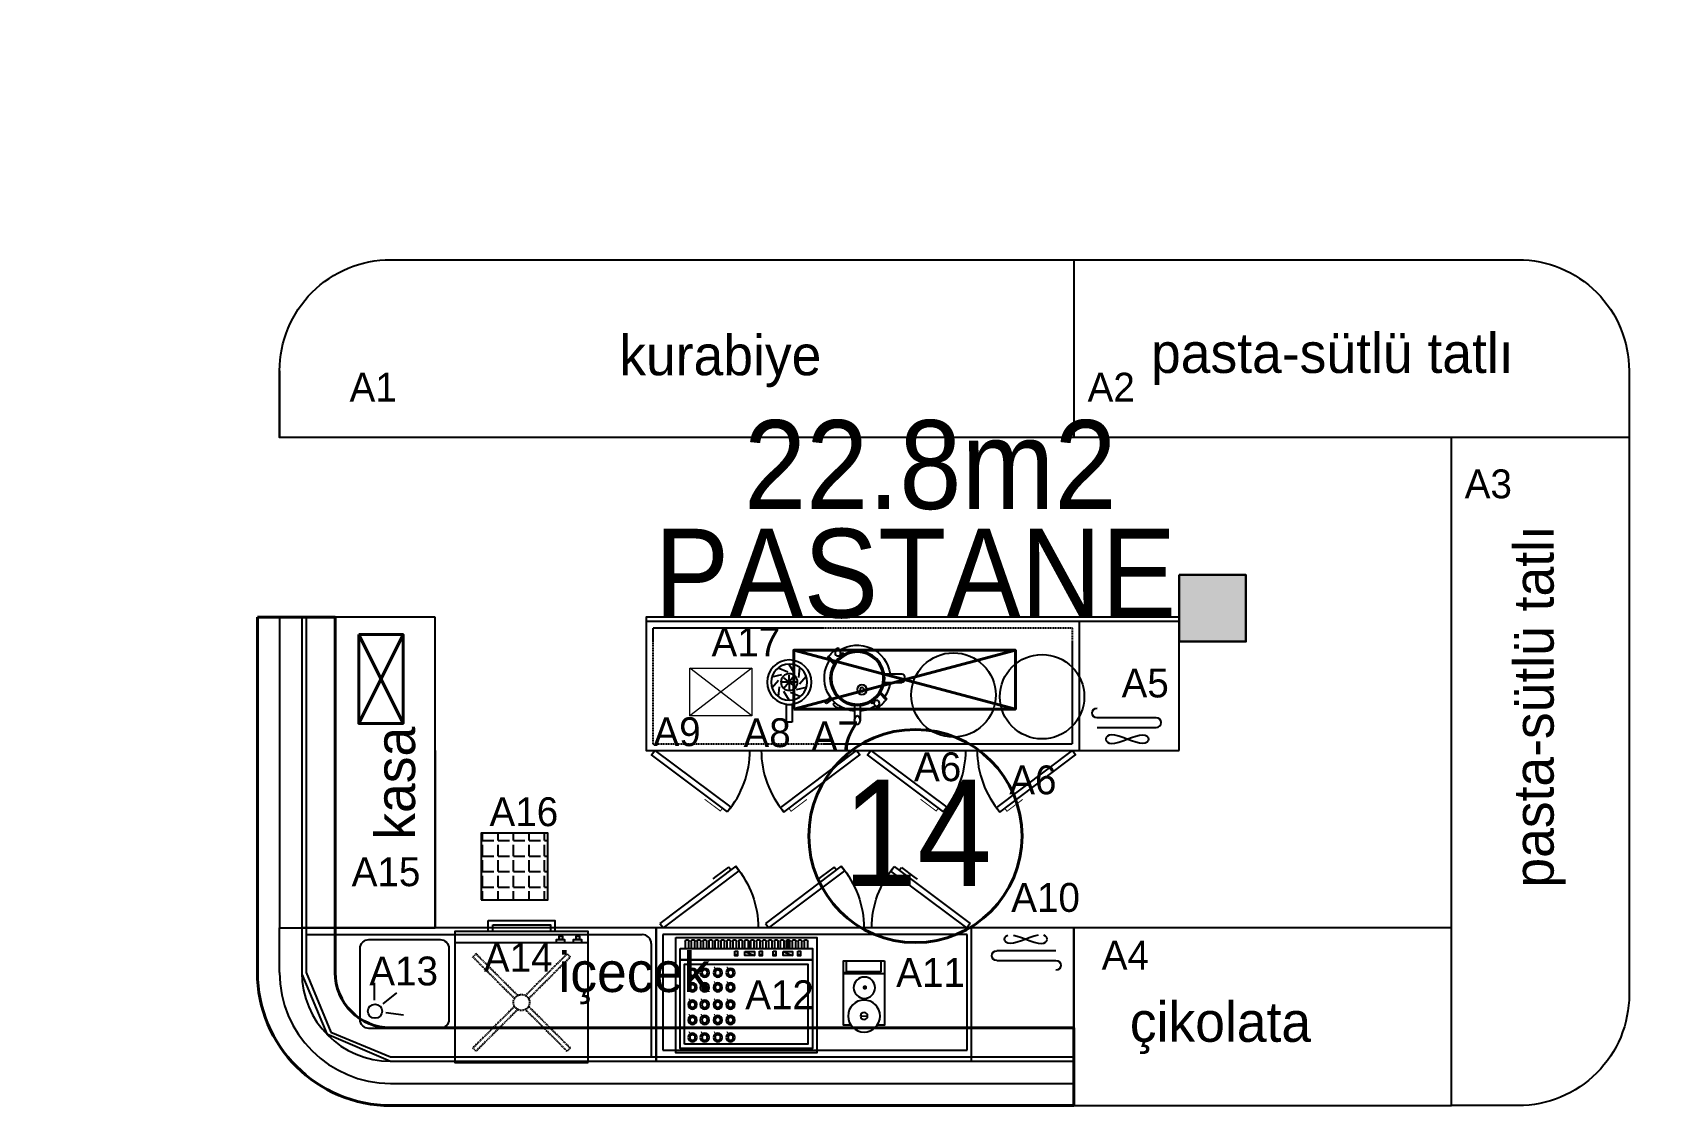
# Model space of a CAD drawing. Header units: millimetres. Extents: x -2729 to 15248, y -12439 to 5292.
# Drawn here: x 4677 to 5407, y -7334 to -6851 of the extents above; entities that cross this region are included whole.
import ezdxf

# ---------------------------------------------------------------- set-up
doc = ezdxf.new("R2010")
doc.units = ezdxf.units.MM
doc.linetypes.add('DASHED', pattern=[0.75, 0.5, -0.25])
doc.layers.add('002 Çizgi', color=7, linetype='Continuous')
doc.layers.add('S2000-002 Çizgi', color=7, linetype='Continuous')
for name, color, linetype, lineweight in [('antet_Ном_пера__60', 7, 'Continuous', 35), ('DUVAR', 7, 'Continuous', 30), ('DUVAR 2_Ном_пера__60', 7, 'Continuous', 35)]:
    doc.layers.add(name, color=color, linetype=linetype, lineweight=lineweight)
doc.styles.add('TAKSİM', font='GOTHIC.TTF', dxfattribs={"height": 20})
doc.styles.add('Мой Ариал', font='arial.ttf', dxfattribs={"width": 0.9})

# ---------------------------------------------------------------- blocks, each defined once
blk = doc.blocks.new('A$C07EA4A6A')
at = {"layer": 'S2000-002 Çizgi'}
for p, q in [((0, 27.82), (0, 87.82)), ((0, 87.82), (188, 87.82)), ((141.89, 27.82), (141.89, 87.82)), ((188, 87.82), (188, 27.82)), ((0, 85.82), (0, 27.82)), ((0, 85.82), (188, 85.82)), ((3, 82.82), (140, 82.82)), ((3, 30.82), (3, 82.82)), ((140, 82.82), (140, 30.82)), ((153.33, 42.5), (180, 42.5)), ((180, 38.15), (153.33, 38.15)), ((140, 30.82), (3, 30.82)), ((156.99, 33.58), (156.83, 32.84)), ((156.83, 32.84), (156.99, 32.11)), ((157.48, 34.22), (156.99, 33.58)), ((156.99, 32.11), (157.48, 31.47)), ((158.3, 34.67), (157.48, 34.22)), ((157.48, 31.47), (158.3, 31.01)), ((159.44, 34.85), (158.3, 34.67)), ((160.9, 34.67), (159.44, 34.85)), ((162.6, 34.22), (160.9, 34.67)), ((160.9, 31.01), (162.6, 31.47)), ((164.46, 33.58), (162.6, 34.22)), ((162.6, 31.47), (164.46, 32.11)), ((166.41, 32.84), (164.46, 33.58)), ((164.46, 32.11), (166.41, 32.84)), ((166.41, 32.84), (168.36, 33.58)), ((168.36, 32.11), (166.41, 32.84)), ((168.36, 33.58), (170.22, 34.22)), ((170.22, 31.47), (168.36, 32.11)), ((170.22, 34.22), (171.93, 34.67)), ((171.93, 31.01), (170.22, 31.47)), ((171.93, 34.67), (173.38, 34.85)), ((173.38, 34.85), (174.53, 34.67)), ((174.53, 34.67), (175.34, 34.22)), ((175.34, 31.47), (174.53, 31.01)), ((175.34, 34.22), (175.83, 33.58)), ((175.83, 32.11), (175.34, 31.47)), ((175.83, 33.58), (176, 32.84)), ((176, 32.84), (175.83, 32.11)), ((188, 27.82), (0, 27.82)), ((1.71, 25.77), (3.26, 27.82)), ((35.82, 0), (1.71, 25.77)), ((3.26, 27.82), (37.37, 2.05)), ((49.27, 25.77), (50.81, 27.82)), ((83.38, 0), (49.27, 25.77)), ((50.81, 27.82), (84.92, 2.05)), ((139.86, 27.82), (105.63, 2.2)), ((107.17, 0.15), (141.4, 25.76)), ((141.4, 25.76), (139.86, 27.82)), ((26.95, 4.63), (25.5, 5.72)), ((32.58, 0.38), (26.95, 4.63)), ((33.58, 1.7), (32.58, 0.38)), ((37.37, 2.05), (35.82, 0)), ((74.5, 4.63), (73.06, 5.72)), ((80.14, 0.38), (74.5, 4.63)), ((81.13, 1.7), (80.14, 0.38)), ((84.92, 2.05), (83.38, 0)), ((105.63, 2.2), (107.17, 0.15)), ((109.42, 1.84), (110.41, 0.51)), ((110.41, 0.51), (116.07, 4.74)), ((116.07, 4.74), (117.51, 5.83))]:
    blk.add_line(p, q, dxfattribs=at)
for centre, radius, start, end in [((180, 44.67), 2.17, 270, 90), ((153.33, 40.32), 2.17, 90, 270), ((3.26, 27.82), 42.75, 319.49079, 0), ((50.81, 27.82), 42.75, 319.49079, 0), ((139.86, 27.82), 42.75, 180, 220.24497)]:
    blk.add_arc(centre, radius, start, end, dxfattribs=at)
blk = doc.blocks.new('A$C664B4501')
at = {"layer": 'S2000-002 Çizgi'}
for p, q in [((31.04, 6.26), (35.37, 8.18)), ((48.29, 6.26), (52.62, 8.18))]:
    blk.add_line(p, q, dxfattribs=at)
for points in [[(0, 0), (63.5, 0), (63.5, 52), (0, 52)], [(2, 10), (61.5, 10), (61.5, 50), (2, 50)], [(4, 48), (4, 12), (59.5, 12), (59.5, 48)], [(2, 5), (61.5, 5), (61.5, 10), (2, 10)], [(26.58, 6.14), (27.76, 6.14), (27.76, 8.24), (26.58, 8.24)], [(31.04, 6.26), (35.37, 6.26), (35.37, 8.18), (31.04, 8.18)], [(37.66, 6.14), (38.83, 6.14), (38.83, 8.24), (37.66, 8.24)], [(43.83, 6.14), (45.01, 6.14), (45.01, 8.24), (43.83, 8.24)], [(48.29, 6.26), (52.62, 6.26), (52.62, 8.18), (48.29, 8.18)], [(54.91, 6.14), (56.08, 6.14), (56.08, 8.24), (54.91, 8.24)]]:
    blk.add_lwpolyline(points, close=True, dxfattribs=at)
for points, const_width in [([(6.48, 43.33), (5.89, 42.38)], 0.5), ([(11.92, 43.33), (11.34, 42.38)], 0.5), ([(17.86, 43.33), (17.28, 42.38)], 0.5), ([(23.59, 43.33), (23.01, 42.38)], 0.5), ([(6.48, 35.43), (5.89, 34.49)], 0.5), ([(11.92, 35.43), (11.34, 34.49)], 0.5), ([(17.86, 35.43), (17.28, 34.49)], 0.5), ([(23.59, 35.43), (23.01, 34.49)], 0.5), ([(6.48, 28.51), (5.89, 27.56)], 0.5), ([(11.92, 28.51), (11.34, 27.56)], 0.5), ([(17.86, 28.51), (17.28, 27.56)], 0.5), ([(23.59, 28.51), (23.01, 27.56)], 0.5), ([(6.48, 20.73), (5.89, 19.78)], 0.5), ([(11.92, 20.73), (11.34, 19.78)], 0.5), ([(17.86, 20.73), (17.28, 19.78)], 0.5), ([(23.59, 20.73), (23.01, 19.78)], 0.5), ([(6.48, 14.14), (5.89, 13.19)], 0.5), ([(11.92, 14.14), (11.34, 13.19)], 0.5), ([(17.86, 14.14), (17.28, 13.19)], 0.5), ([(23.59, 14.14), (23.01, 13.19)], 0.5), ([(26.58, 7.5), (27.76, 7.5)], 0.5), ([(37.66, 7.5), (38.83, 7.5)], 0.5), ([(43.83, 7.5), (45.01, 7.5)], 0.5), ([(54.91, 7.5), (56.08, 7.5)], 0.5), ([(33.23, 5), (33.23, 1.5)], 1), ([(50.48, 5), (50.48, 1.5)], 1)]:
    blk.add_lwpolyline(points, dxfattribs=dict(at, const_width=const_width))
for points in [[(4.26, 1.85), (4.26, 5)], [(5.93, 5), (5.93, 1.85)], [(6.93, 1.85), (6.93, 5)], [(8.61, 5), (8.61, 1.85)], [(9.61, 1.85), (9.61, 5)], [(11.28, 5), (11.28, 1.85)], [(12.28, 1.85), (12.28, 5)], [(13.96, 5), (13.96, 1.85)], [(14.96, 1.85), (14.96, 5)], [(16.63, 5), (16.63, 1.85)], [(17.63, 1.85), (17.63, 5)], [(19.31, 5), (19.31, 1.85)], [(20.31, 1.85), (20.31, 5)], [(21.98, 5), (21.98, 1.85)], [(22.98, 1.85), (22.98, 5)], [(24.66, 5), (24.66, 1.85)], [(25.66, 1.85), (25.66, 5)], [(27.33, 5), (27.33, 1.85)], [(28.33, 1.85), (28.33, 5)], [(30.01, 5), (30.01, 1.85)], [(31.01, 1.85), (31.01, 5)], [(32.68, 5), (32.68, 1.85)], [(33.68, 1.85), (33.68, 5)], [(35.36, 5), (35.36, 1.85)], [(36.36, 1.85), (36.36, 5)], [(38.03, 5), (38.03, 1.85)], [(39.03, 1.85), (39.03, 5)], [(40.71, 5), (40.71, 1.85)], [(41.71, 1.85), (41.71, 5)], [(43.38, 5), (43.38, 1.85)], [(44.38, 1.85), (44.38, 5)], [(46.06, 5), (46.06, 1.85)], [(47.06, 1.85), (47.06, 5)], [(48.73, 5), (48.73, 1.85)], [(49.73, 1.85), (49.73, 5)], [(51.4, 5), (51.4, 1.85)], [(52.4, 1.85), (52.4, 5)], [(54.08, 5), (54.08, 1.85)], [(55.08, 1.85), (55.08, 5)], [(56.75, 5), (56.75, 1.85)], [(57.75, 1.85), (57.75, 5)], [(59.43, 5), (59.43, 1.85)]]:
    blk.add_lwpolyline(points, dxfattribs=at)
for centre, radius in [((7.54, 45.07), 1.98), ((7.54, 45.07), 1.24), ((12.99, 45.07), 1.98), ((12.99, 45.07), 1.24), ((18.93, 45.07), 1.98), ((18.93, 45.07), 1.24), ((24.66, 45.07), 1.98), ((24.66, 45.07), 1.24), ((7.54, 37.17), 1.98), ((7.54, 37.17), 1.24), ((12.99, 37.17), 1.98), ((12.99, 37.17), 1.24), ((18.93, 37.17), 1.98), ((18.93, 37.17), 1.24), ((24.66, 37.17), 1.98), ((24.66, 37.17), 1.24), ((7.54, 30.25), 1.98), ((7.54, 30.25), 1.24), ((12.99, 30.25), 1.98), ((12.99, 30.25), 1.24), ((18.93, 30.25), 1.98), ((18.93, 30.25), 1.24), ((24.66, 30.25), 1.98), ((24.66, 30.25), 1.24), ((7.54, 22.47), 1.98), ((7.54, 22.47), 1.24), ((12.99, 22.47), 1.98), ((12.99, 22.47), 1.24), ((18.93, 22.47), 1.98), ((18.93, 22.47), 1.24), ((24.66, 22.47), 1.98), ((24.66, 22.47), 1.24), ((7.54, 15.88), 1.98), ((7.54, 15.88), 1.24), ((12.99, 15.88), 1.98), ((12.99, 15.88), 1.24), ((18.93, 15.88), 1.98), ((18.93, 15.88), 1.24), ((24.66, 15.88), 1.98), ((24.66, 15.88), 1.24)]:
    blk.add_circle(centre, radius, dxfattribs=at)
for centre in [(5.1, 1.85), (7.77, 1.85), (10.45, 1.85), (13.12, 1.85), (15.8, 1.85), (18.47, 1.85), (21.14, 1.85), (23.82, 1.85), (26.49, 1.85), (29.17, 1.85), (31.84, 1.85), (34.52, 1.85), (37.19, 1.85), (39.87, 1.85), (42.54, 1.85), (45.22, 1.85), (47.89, 1.85), (50.57, 1.85), (53.24, 1.85), (55.92, 1.85), (58.59, 1.85)]:
    blk.add_arc(centre, 0.837, 180, 0, dxfattribs=at)
blk = doc.blocks.new('A$C1C4536AD')
at = {"layer": 'S2000-002 Çizgi'}
for points in [[(0, 29), (0, 0), (18.5, 0)], [(3.39, 29), (0, 29), (0, 26.84)], [(7.82, 24.81), (10.92, 24.88)], [(18.5, 26.95), (18.5, 29), (15.2, 29)], [(18.5, 0), (18.5, 29)], [(0, 5.79), (18.5, 5.79)], [(1.26, 0), (1.26, 4.77), (16.97, 4.77), (16.97, 0)]]:
    blk.add_lwpolyline(points, dxfattribs=at)
at = {"layer": 'S2000-002 Çizgi', "const_width": 1}
blk.add_lwpolyline([(9.18, 12.02, 1), (10.18, 12.02, 1)], format="xyb", close=True, dxfattribs=at)
at = {"layer": 'S2000-002 Çizgi'}
blk.add_lwpolyline([(0.33, 5.24), (1.35, 5.24), (1.35, 5.79), (0.33, 5.79)], close=True, dxfattribs=at)
for centre, radius in [((9.3, 24.88), 7.2), ((9.3, 24.88), 1.6), ((9.43, 12.15), 4.82)]:
    blk.add_circle(centre, radius, dxfattribs=at)
blk = doc.blocks.new('A$C5CAA1821')
at = {"layer": '002 Çizgi', "color": 0, "lineweight": 20}
for p, q in [((21.41, 27.91), (0, 0)), ((0, 27.91), (21.41, 0))]:
    blk.add_line(p, q, dxfattribs=at)
blk.add_lwpolyline([(21.41, 27.91), (0, 27.91), (0, 0), (21.41, 0)], close=True, dxfattribs=at)
blk = doc.blocks.new('A$C2B7B2AEF')
at = {"layer": 'S2000-002 Çizgi'}
for p, q in [((1.55, 29.58), (1.18, 29.93)), ((2.47, 30.71), (1.55, 29.58)), ((7.9, 31.47), (5.08, 34.17)), ((8.46, 31.82), (5.61, 34.55)), ((23.37, 33.48), (25.12, 35.78)), ((24.38, 32.7), (26.14, 35)), ((26.08, 35.45), (25.57, 35.84)), ((25.71, 31.44), (26.74, 32.22)), ((27.63, 28.89), (28.66, 29.66)), ((4.41, 29.07), (3.39, 27.82)), ((4.03, 27.2), (3.39, 27.82)), ((27.09, 22.56), (33.71, 22.56)), ((25.27, 13.5), (26.29, 14.75)), ((25.64, 15.37), (26.29, 14.75)), ((27.09, 20), (33.71, 20)), ((12.92, 9.11), (12.92, 1.28)), ((16.76, 9.11), (16.76, 1.28)), ((21.22, 10.74), (24.06, 8.02)), ((21.77, 11.1), (24.59, 8.4)), ((27.21, 11.86), (28.13, 12.99)), ((28.13, 12.99), (28.49, 12.64)), ((14.2, 0), (15.48, 0))]:
    blk.add_line(p, q, dxfattribs=at)
for centre, radius in [((3.55, 30.01), 1.28), ((14.84, 21.28), 12.32), ((14.84, 21.28), 11.68), ((19.97, 19.22), 2.18), ((19.97, 19.22), 0.896), ((26.13, 12.56), 1.28)]:
    blk.add_circle(centre, radius, dxfattribs=at)
for centre, radius, start, end in [((14.84, 21.28), 14.88, 146.72763, 262.58633), ((14.84, 21.28), 16.16, 124.81827, 147.66064), ((14.84, 21.28), 14.88, 4.93477, 123.82077), ((25.38, 35.58), 0.32, 52.56997, 142.56997), ((25.89, 35.19), 0.32, 322.56997, 52.56997), ((14.84, 21.28), 16.16, 31.21037, 42.57469), ((34.23, 18.98), 3.62, 98.2247, 129.41842), ((33.19, 18.98), 3.62, 50.58158, 81.7753), ((14.84, 21.28), 14.88, 326.72763, 355.06523), ((32.34, 21.28), 0.64, 129.41842, 230.58158), ((34.23, 23.58), 3.62, 230.58158, 261.7753), ((33.19, 23.58), 3.62, 278.2247, 309.41842), ((35.08, 21.28), 0.64, 309.41842, 50.58158), ((14.84, 21.28), 14.88, 277.41367, 303.82077), ((14.84, 21.28), 16.16, 304.81827, 327.66064), ((14.2, 1.28), 1.28, 180, 270), ((15.48, 1.28), 1.28, 270, 0)]:
    blk.add_arc(centre, radius, start, end, dxfattribs=at)
blk = doc.blocks.new('A$C4AF1199D')
at = {"layer": 'S2000-002 Çizgi'}
for points in [[(5.4, 24.63), (5.79, 20.04)], [(10.19, 26.12), (7.81, 22.18)], [(14.95, 24.51), (10.7, 22.72)], [(2.34, 15.58), (6.83, 14.54)], [(2.4, 20.6), (5.42, 17.12)], [(6.25, 18), (13.75, 18)], [(12.59, 19.94), (7.13, 15.7)], [(7.66, 20.97), (12.41, 15.17)], [(10.18, 21.16), (10, 14.25)], [(17.85, 20.42), (13.36, 21.46)], [(14.79, 11.37), (14.4, 15.96)], [(17.79, 15.4), (14.77, 18.88)], [(5.24, 11.49), (9.49, 13.28)], [(10, 9.88), (12.38, 13.82)]]:
    blk.add_lwpolyline(points, dxfattribs=at)
blk.add_lwpolyline([(8.75, 0), (11.25, 0), (11.25, 8), (8.75, 8)], close=True, dxfattribs=at)
for radius in [10, 8.12, 3.75]:
    blk.add_circle((10, 18), radius, dxfattribs=at)
blk = doc.blocks.new('A$C521B02A0')
at = {"layer": 'S2000-002 Çizgi'}
blk.add_line((6.65, 10), (10.64, 10), dxfattribs=at)
for points in [[(0, 64), (0, 10), (60, 10), (60, 64)], [(0, 64), (0, 5), (60, 5), (60, 64)], [(3, 10), (6.65, 10), (6.65, 8.54), (3, 8.54)], [(3.97, 8.54), (5.43, 8.54), (5.43, 7.08), (3.97, 7.08)], [(10.64, 10), (14.29, 10), (14.29, 8.54), (10.64, 8.54)], [(11.61, 8.54), (13.07, 8.54), (13.07, 7.08), (11.61, 7.08)], [(45, 0), (15, 0), (15, 5), (45, 5)], [(43, 2), (17, 2), (17, 5), (43, 5)]]:
    blk.add_lwpolyline(points, close=True, dxfattribs=at)
at = {"layer": 'S2000-002 Çizgi', "linetype": 'DASHED'}
for points in [[(8.08, 57.42), (9.49, 58.84)], [(9.49, 58.84), (28.24, 40.09)], [(31.86, 40.19), (50.51, 58.84)], [(50.51, 58.84), (51.92, 57.42)], [(8.08, 57.42), (26.83, 38.67)], [(33.27, 38.77), (51.92, 57.42)], [(26.73, 35.06), (8.08, 16.41)], [(28.14, 33.64), (9.49, 15)], [(31.76, 33.74), (50.51, 15)], [(33.17, 35.16), (51.92, 16.41)], [(9.49, 15), (8.08, 16.41)], [(50.51, 15), (51.92, 16.41)]]:
    blk.add_lwpolyline(points, dxfattribs=at)
blk.add_circle((30, 36.92), 3.63, dxfattribs=at)
blk = doc.blocks.new('A$C719F51AD')
at = {"layer": 'S2000-002 Çizgi'}
blk.add_line((240, 85.82), (0, 85.82), dxfattribs=at)
for points in [[(240, 27.82), (240, 87.82), (0, 87.82), (0, 27.82)], [(223.56, 30.84), (222.1, 31.01), (220.4, 31.47), (218.54, 32.11), (216.59, 32.84), (214.64, 33.58), (212.78, 34.22), (211.07, 34.67), (209.62, 34.85), (208.47, 34.67), (207.66, 34.22), (207.17, 33.58), (207, 32.84), (207.17, 32.11), (207.66, 31.47), (208.47, 31.01), (209.62, 30.84), (211.07, 31.01), (212.78, 31.47), (214.64, 32.11), (216.59, 32.84), (218.54, 33.58), (220.4, 34.22), (222.1, 34.67), (223.56, 34.85), (224.7, 34.67), (225.52, 34.22), (226.01, 33.58), (226.17, 32.84), (226.01, 32.11), (225.52, 31.47), (224.7, 31.01)], [(36.69, 0.15), (2.46, 25.76), (4, 27.82), (38.23, 2.2)], [(62.06, 0), (96.17, 25.77), (94.62, 27.82), (60.51, 2.05)], [(133.87, 0.15), (99.64, 25.76), (101.17, 27.82), (135.4, 2.2)], [(159.23, 0), (193.34, 25.77), (191.8, 27.82), (157.69, 2.05)]]:
    blk.add_lwpolyline(points, close=True, dxfattribs=at)
at = {"layer": 'S2000-002 Çizgi', "linetype": 'DASHED'}
blk.add_lwpolyline([(192, 82.82), (3, 82.82), (3, 30.82), (192, 30.82)], close=True, dxfattribs=at)
at = {"layer": 'S2000-002 Çizgi'}
blk.add_lwpolyline([(195, 85.82), (195, 27.82)], dxfattribs=at)
for points in [[(229.67, 42.5), (203, 42.5, -1), (203, 46.84)], [(203, 38.15), (229.67, 38.15, 1), (229.67, 42.5)]]:
    blk.add_lwpolyline(points, format="xyb", dxfattribs=at)
at = {"layer": 'S2000-002 Çizgi', "const_width": 0.428}
for points in [[(34.44, 1.84), (33.45, 0.51), (27.79, 4.74), (26.35, 5.83)], [(64.3, 1.7), (65.3, 0.38), (70.93, 4.63), (72.38, 5.72)], [(131.61, 1.84), (130.62, 0.51), (124.97, 4.74), (123.52, 5.83)], [(161.48, 1.7), (162.47, 0.38), (168.11, 4.63), (169.55, 5.72)]]:
    blk.add_lwpolyline(points, dxfattribs=at)
at = {"layer": 'S2000-002 Çizgi'}
for centre, start, end in [((4, 27.82), 319.75503, 0), ((94.62, 27.82), 180, 220.50921), ((101.17, 27.82), 319.75503, 0), ((191.8, 27.82), 180, 220.50921)]:
    blk.add_arc(centre, 42.75, start, end, dxfattribs=at)

msp = doc.modelspace()

# ---------------------------------------------------------------- hatches: boundary and pattern name
h = msp.add_hatch(color=7)
h.paths.add_polyline_path([(5207.773, -7095.051), (5192.773, -7095.051), (5192.773, -7109.871), (5207.773, -7109.871)])
h.paths.add_polyline_path([(5207.773, -7109.871), (5192.773, -7109.871), (5192.773, -7125.051), (5207.773, -7125.051)])
h.paths.add_polyline_path([(5222.773, -7109.871), (5207.773, -7109.871), (5207.773, -7125.051), (5222.773, -7125.051)])
h.paths.add_polyline_path([(5222.773, -7095.051), (5207.773, -7095.051), (5207.773, -7109.871), (5222.773, -7109.871)])
h = msp.add_hatch()
h.set_pattern_fill('ANGLE', color=256)
h.set_pattern_definition([(0, (-3279.319, -9952.823), (0, 6.985), [5.08, -1.905]), (90, (-3279.319, -9952.823), (-6.985, 4e-16), [5.08, -1.905])])
h.paths.add_polyline_path([(4908.537, -7211.342), (4878.537, -7211.342), (4878.537, -7241.342), (4908.537, -7241.342)])

# ---------------------------------------------------------------- linework, layer by layer
for p, q in [((5145.294, -6953.096), (5145.294, -7033.096)), ((4787.804, -7003.096), (4787.804, -7033.096)), ((4857.804, -7114.057), (4787.804, -7114.057)), ((4797.804, -7114.057), (4797.804, -7274.068)), ((4799.804, -7114.057), (4799.804, -7274.068)), ((4857.81, -7174.068), (4857.81, -7254.068)), ((4787.804, -7274.068), (4787.804, -7254.068)), ((5145.294, -7324.068), (5145.294, -7254.068)), ((4799.804, -7274.068), (4810.934, -7300.938)), ((4810.934, -7300.938), (4837.804, -7312.068)), ((4837.804, -7312.068), (4957.294, -7312.068)), ((4837.804, -7324.068), (5145.294, -7324.068))]:
    msp.add_line(p, q)
at = {"color": 1, "lineweight": 40, "ltscale": 0.005}
for p, q in [((4777.804, -7114.057), (4777.804, -7274.068)), ((4777.804, -7114.057), (4812.804, -7114.057)), ((4812.804, -7114.057), (4812.804, -7274.068)), ((5145.294, -7299.068), (4837.804, -7299.068)), ((5145.294, -7299.068), (5145.294, -7334.068)), ((5145.294, -7334.068), (4837.804, -7334.068))]:
    msp.add_line(p, q, dxfattribs=at)
at = {"color": 3, "lineweight": 40, "ltscale": 0.005}
for p, q in [((4823.411, -7121.9), (4843.411, -7161.9)), ((4843.411, -7121.9), (4823.411, -7161.9))]:
    msp.add_line(p, q, dxfattribs=at)
at = {"color": 4, "lineweight": 40, "ltscale": 0.005}
for p, q in [((5119.059, -7155.476), (5019.263, -7128.943)), ((5019.263, -7155.476), (5119.059, -7128.943))]:
    msp.add_line(p, q, dxfattribs=at)
msp.add_lwpolyline([(4837.804, -6953.096), (5345.294, -6953.096, -0.4142136), (5395.294, -7003.096), (5395.294, -7033.096), (4787.804, -7033.096), (4787.804, -7003.096, -0.4142136)], format="xyb", close=True)
msp.add_lwpolyline([(5395.308, -7033.096), (5395.308, -7284.068, -0.4142136), (5345.308, -7334.068), (5315.308, -7334.068), (5315.308, -7033.096)], format="xyb")
for points in [[(4857.804, -7114.057), (4787.804, -7114.057), (4787.804, -7254.068), (4857.804, -7254.068)], [(4878.537, -7241.342), (4908.537, -7241.342), (4908.537, -7211.342), (4878.537, -7211.342)], [(4957.294, -7314.068), (4957.294, -7254.068), (4797.804, -7254.068), (4797.804, -7274.834), (4809.086, -7301.704), (4837.804, -7314.068)], [(5145.294, -7334.068), (5315.308, -7334.068), (5315.308, -7254.068), (5145.294, -7254.068)]]:
    msp.add_lwpolyline(points, close=True)
at = {"color": 3, "lineweight": 40, "ltscale": 0.005}
msp.add_lwpolyline([(4823.411, -7121.9), (4823.411, -7161.9), (4843.411, -7161.9), (4843.411, -7121.9)], close=True, dxfattribs=at)
at = {"color": 4, "lineweight": 40, "ltscale": 0.005}
msp.add_lwpolyline([(5019.263, -7155.476), (5019.263, -7128.943), (5119.059, -7128.943), (5119.059, -7155.476)], close=True, dxfattribs=at)
for centre in [(5091.159, -7149.129), (5131.053, -7149.918)]:
    msp.add_circle(centre, 19)
at = {"color": 1, "lineweight": 40, "ltscale": 0.005}
msp.add_circle((5074.035, -7212.66), 48, dxfattribs=at)
for radius in [60, 25]:
    msp.add_arc((4837.804, -7274.068), radius, 180, 270, dxfattribs=at)
for radius in [50, 40]:
    msp.add_arc((4837.804, -7274.068), radius, 180, 270)
at = {"layer": 'DUVAR'}
msp.add_lwpolyline([(5192.773, -7095.051), (5222.773, -7095.051), (5222.773, -7125.051), (5192.773, -7125.051)], close=True, dxfattribs=at)
at = {"layer": 'DUVAR 2_Ном_пера__60', "linetype": 'Continuous'}
msp.add_arc((4577.67, -8672.599), 2305.541, 41.933834, 89.123511, dxfattribs=at)
at = {"layer": 'S2000-002 Çizgi'}
for p, q in [((4799.804, -7257.068), (4951.081, -7257.068)), ((4955.081, -7261.068), (4955.081, -7312.068)), ((4830.561, -7286.605), (4830.561, -7278.715)), ((4834.47, -7288.268), (4840.567, -7283.26)), ((4835.7, -7292.077), (4843.512, -7293.19))]:
    msp.add_line(p, q, dxfattribs=at)
msp.add_lwpolyline([(4828.042, -7259.315), (4860.042, -7259.315, -0.4142136), (4864.042, -7263.315), (4864.042, -7295.315, -0.4142136), (4860.042, -7299.315), (4828.042, -7299.315, -0.4142136), (4824.042, -7295.315), (4824.042, -7263.315, -0.4142136)], format="xyb", close=True, dxfattribs=at)
msp.add_circle((4830.756, -7291.571), 3.188, dxfattribs=at)
msp.add_arc((4951.081, -7261.068), 4, 0, 90, dxfattribs=at)

# ---------------------------------------------------------------- block references
at = {"xscale": -1, "rotation": 180}
msp.add_blockref('A$C07EA4A6A', (4957.294, -7226.253), dxfattribs=at)
at = {"layer": '002 Çizgi', "color": 0, "lineweight": 20, "xscale": -1, "rotation": 270}
msp.add_blockref('A$C5CAA1821', (4972.508, -7158.482), dxfattribs=at)
at = {"layer": 'S2000-002 Çizgi'}
msp.add_blockref('A$C719F51AD', (4952.773, -7201.884), dxfattribs=at)
at = {"layer": 'S2000-002 Çizgi', "xscale": -1}
for name, p, rotation in [('A$C2B7B2AEF', (5069.161, -7126.732), 90), ('A$C664B4501', (4966.143, -7258.354), 180), ('A$C1C4536AD', (5041.608, -7268.85), 180)]:
    msp.add_blockref(name, p, dxfattribs=dict(at, rotation=rotation))
msp.add_blockref('A$C4AF1199D', (5027.236, -7161.349), dxfattribs=at)
at = {"layer": 'S2000-002 Çizgi', "rotation": 180}
msp.add_blockref('A$C521B02A0', (4926.726, -7250.725), dxfattribs=at)

# ---------------------------------------------------------------- texts
at = {"style": 'TAKSİM'}
for s, height, p in [('kurabiye ', 18, (4940.716, -7005.117)), ('pasta-sütlü tatlı', 18, (5180.081, -7004.071)), ('A1', 13, (4819.298, -7016.991)), ('A2', 13, (5151.533, -7016.991)), ('A3', 13, (5321.281, -7060.532)), ('A17', 13, (4982.233, -7131.778)), ('A5', 13, (5166.829, -7150.236)), ('A9', 13, (4956.082, -7172.162)), ('A8', 13, (4996.626, -7172.622)), ('A7', 13, (5027.332, -7174.049)), ('A6', 13, (5073.39, -7187.964)), ('A6', 13, (5116.274, -7193.866)), ('A16', 13, (4882.302, -7208.205)), ('A15', 13, (4820.252, -7235.243)), ('A10', 13, (5117.152, -7246.821)), ('A14', 13, (4879.777, -7273.817)), ('içecek', 18, (4913.331, -7282.912)), ('A4', 13, (5157.887, -7272.795)), ('A13', 13, (4828.189, -7279.946)), ('A11', 13, (5065.382, -7280.592)), ('A12', 13, (4997.433, -7290.651)), ('çikolata', 18, (5170.546, -7305.346))]:
    msp.add_text(s, height=height, dxfattribs=at).set_placement(p)
for s, p in [('pasta-sütlü tatlı', (5361.331, -7235.885)), ('kasa', (4848.798, -7214.298))]:
    msp.add_text(s, height=18, rotation=90, dxfattribs=at).set_placement(p)
at = {"lineweight": 40, "ltscale": 0.005, "char_height": 40, "attachment_point": 2, "style": 'Мой Ариал'}
for s, insert in [('22.8m2', (5080.731, -7025.342)), ('PASTANE', (5073.999, -7074.27))]:
    msp.add_mtext(s, dxfattribs=dict(at, insert=insert))
at = {"layer": 'antet_Ном_пера__60', "color": 1, "linetype": 'Continuous', "insert": (5074.848, -7187.217), "char_height": 48, "attachment_point": 2, "style": 'Мой Ариал'}
msp.add_mtext('14', dxfattribs=at)

doc.saveas('drawing.dxf')
